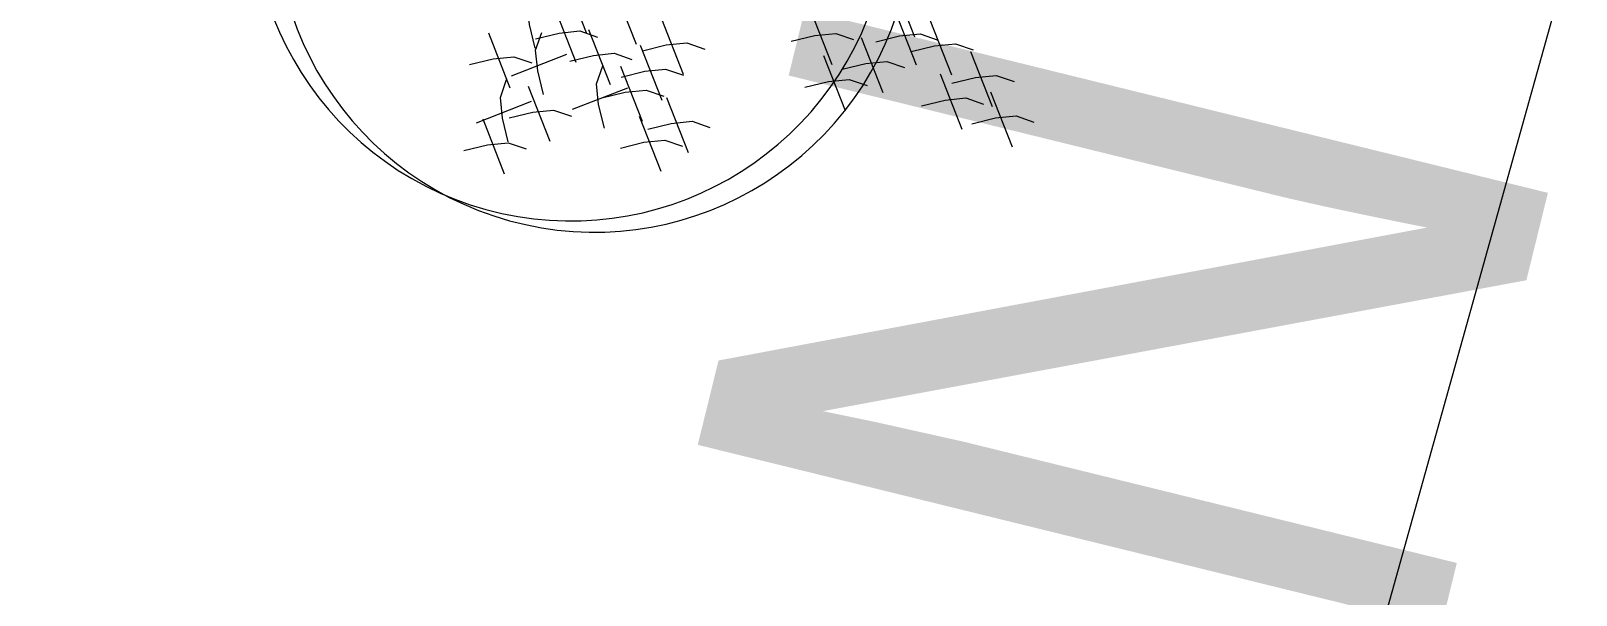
# Model space of a CAD drawing. Header units: millimetres. Extents: x 474016 to 477875, y 2288607 to 2292200.
# Drawn here: x 474438.12 to 474450.23, y 2289439.48 to 2289443.9 of the extents above; entities that cross this region are included whole.
import ezdxf
from ezdxf.enums import TextEntityAlignment as Align

# ---------------------------------------------------------------- set-up
doc = ezdxf.new("R2010")
doc.units = ezdxf.units.MM
doc.header["$LTSCALE"] = 50
for name, color, linetype, lineweight in [('BANQUETA', 251, 'Continuous', 5), ('EXT', 3, 'Continuous', 5), ('JARDINES', 98, 'Continuous', 13), ('vialidad', 5, 'Continuous', 13)]:
    doc.layers.add(name, color=color, linetype=linetype, lineweight=lineweight)
doc.styles.get("Standard").update_dxf_attribs({"font": 'arial.ttf'})

# ---------------------------------------------------------------- blocks, each defined once
blk = doc.blocks.new('Plarbol-031')
for points in [[(1.652925, -1.1066), (1.875275, -1.2597)], [(1.8886, -1.155525), (2.11095, -1.3086)], [(1.898775, -1.32385), (1.9731, -1.2419), (2.04615, -1.180925), (2.129375, -1.1587)], [(2.12365, -1.1714), (2.345975, -1.3245)], [(2.133825, -1.339725), (2.20815, -1.2578), (2.2812, -1.1968), (2.3644, -1.174575)], [(1.730425, -1.20825), (1.952775, -1.361325)], [(1.7406, -1.376575), (1.814925, -1.294625), (1.887975, -1.23365), (1.9712, -1.211425)], [(2.066475, -1.334025), (2.288825, -1.487125)], [(2.07665, -1.50235), (2.150975, -1.420425), (2.224025, -1.359425), (2.307225, -1.3372)], [(2.30215, -1.273025), (2.5245, -1.426125)], [(2.312325, -1.441375), (2.38665, -1.359425), (2.4597, -1.29845), (2.542925, -1.2762)], [(1.674525, -1.398175), (1.896875, -1.551275)], [(1.6847, -1.566525), (1.759025, -1.484575), (1.832075, -1.4236), (1.9153, -1.40135)], [(1.410275, -1.422325), (1.6326, -1.575425)], [(1.420425, -1.59065), (1.49475, -1.508725), (1.5678, -1.447725), (1.651025, -1.4255)], [(1.5786, -1.56145), (1.80095, -1.714525)], [(1.588775, -1.729775), (1.6631, -1.647825), (1.73615, -1.58685), (1.819375, -1.564625)], [(0.620025, -1.84475), (0.84235, -1.99785)], [(0.87285, -1.837775), (1.095175, -1.990875)], [(0.883, -2.006125), (0.957325, -1.924175), (1.030375, -1.863175), (1.1136, -1.84095)], [(0.40085, -1.927975), (0.6232, -2.081075)], [(0.470725, -2.271025), (0.388775, -2.1967), (0.3278, -2.123625), (0.305575, -2.040425)], [(0.8595, -1.9915), (1.08185, -2.1446)], [(0.869675, -2.15985), (0.944, -2.0779), (1.01705, -2.016925), (1.10025, -1.994675)], [(0.4377, -2.066475), (0.660025, -2.21955)], [(0.44785, -2.2348), (0.522175, -2.15285), (0.59525, -2.091875), (0.67845, -2.06965)], [(0.62445, -2.063275), (0.8468, -2.216375)], [(0.634625, -2.231625), (0.70895, -2.149675), (0.782, -2.0887), (0.865225, -2.066475)], [(0.936375, -2.39615), (0.854425, -2.321825), (0.793425, -2.248775), (0.7712, -2.16555)], [(0.839175, -2.12045), (1.0615, -2.27355)], [(0.84935, -2.2888), (0.92365, -2.20685), (0.996725, -2.145875), (1.079925, -2.123625)], [(1.09265, -2.1211), (1.314975, -2.2742)], [(1.1028, -2.289425), (1.177125, -2.2075), (1.250175, -2.1465), (1.3334, -2.124275)], [(0.4523, -2.4349), (0.6054, -2.212575)], [(0.62065, -2.42475), (0.5387, -2.350425), (0.477725, -2.277375), (0.455475, -2.19415)], [(0.768025, -2.406325), (0.921125, -2.183975)], [(1.037375, -2.262125), (1.2597, -2.415225)], [(1.047525, -2.43045), (1.12185, -2.348525), (1.194925, -2.287525), (1.278125, -2.2653)], [(0.25475, -2.332), (0.477075, -2.4851)], [(0.2649, -2.50035), (0.339225, -2.4184), (0.412275, -2.3574), (0.4955, -2.335175)], [(0.60795, -2.692825), (0.526, -2.6185), (0.465, -2.54545), (0.442775, -2.462225)], [(0.54125, -2.432375), (0.763575, -2.585475)], [(0.5514, -2.6007), (0.625725, -2.51875), (0.698775, -2.457775), (0.782, -2.43555)], [(0.4396, -2.702975), (0.5927, -2.48065)], [(0.45295, -2.671225), (0.675275, -2.824325)], [(0.4631, -2.839575), (0.537425, -2.757625), (0.610475, -2.696625), (0.6937, -2.6744)]]:
    blk.add_lwpolyline(points)

msp = doc.modelspace()

# ---------------------------------------------------------------- linework, layer by layer
at = {"layer": 'BANQUETA'}
msp.add_lwpolyline([(474463.89, 2289493.555, -0.540591), (474467.08, 2289494.567), (474508.518, 2289460.782, -0.298203), (474509.18, 2289458.694), (474444.786, 2289228.215, -0.414214), (474442.322, 2289226.827), (474395.129, 2289240.012, -0.414214), (474393.741, 2289242.476), (474463.89, 2289493.555)], format="xyb", dxfattribs=at)
at = {"layer": 'JARDINES'}
for centre in [(474442.35, 2289444.914), (474442.535, 2289444.826)]:
    msp.add_arc(centre, 2.5, 164.5746, 344.5746, dxfattribs=at)

# ---------------------------------------------------------------- block references
at = {"layer": 'EXT', "xscale": 1.71989999994179, "yscale": 1.71989999994179, "zscale": 1.71989999994179, "rotation": 325.9356466897348}
msp.add_blockref('Plarbol-031', (474443.588, 2289447.458), dxfattribs=at)

# ---------------------------------------------------------------- texts
at = {"layer": 'vialidad', "color": 5, "lineweight": 13, "width": 0.75}
msp.add_text('GUAYACAN', height=6, rotation=76.1813, dxfattribs=at).set_placement((474443.005, 2289426.721), align=Align.MIDDLE)

doc.saveas('drawing.dxf')
